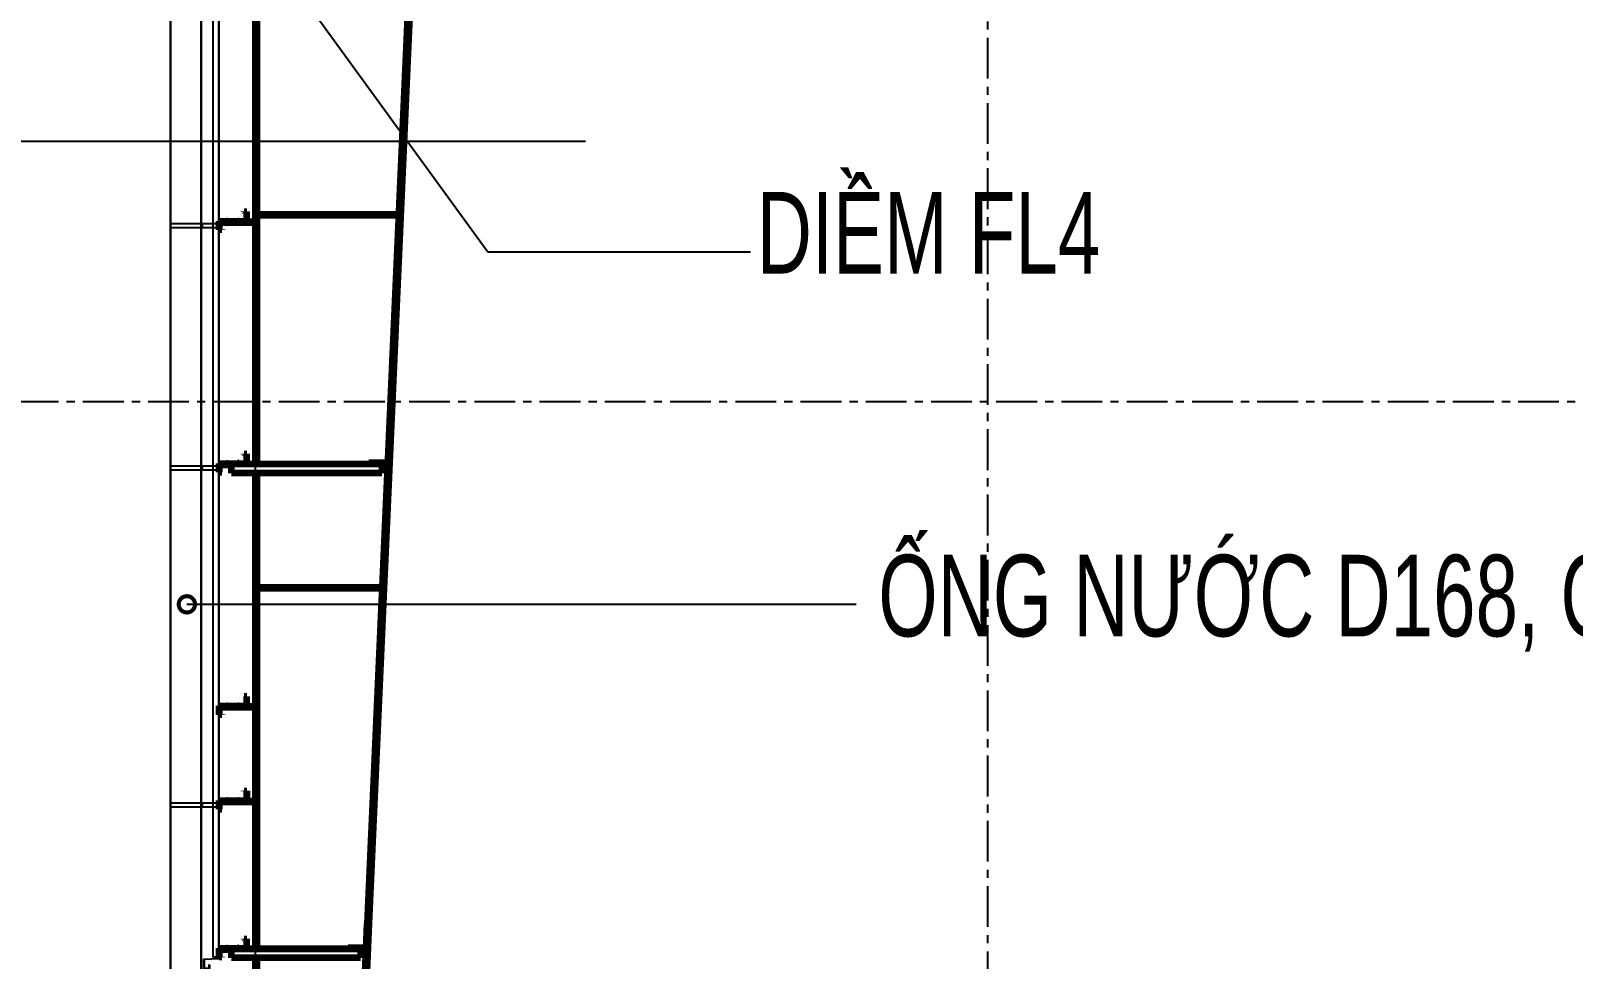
# Model space of a CAD drawing. Header units: inches. Extents: x 2 to 32666, y -5537 to 22.
# Drawn here: x 13732.21 to 13779.49, y -3865.36 to -3836.91 of the extents above; entities that cross this region are included whole.
import ezdxf

# ---------------------------------------------------------------- set-up
doc = ezdxf.new("R2010")
doc.units = ezdxf.units.IN
doc.header["$MEASUREMENT"] = 0
doc.linetypes.add('CENTER', pattern=[2, 1.25, -0.25, 0.25, -0.25])
doc.linetypes.add('DASHED2', pattern=[0.375, 0.25, -0.125])
for name, color, linetype in [('1', 1, 'Continuous'), ('2', 2, 'Continuous'), ('3', 3, 'Continuous'), ('4', 4, 'Continuous'), ('6', 6, 'Continuous'), ('9', 9, 'Continuous'), ('STRUCTURE', 1, 'Continuous'), ('Tim truc', 8, 'Continuous')]:
    doc.layers.add(name, color=color, linetype=linetype)
doc.styles.add('ST1', font='vnshx.shx', dxfattribs={"width": 0.7})
doc.styles.add('ST1H', font='vnshxh.shx', dxfattribs={"width": 0.7})
doc.dimstyles.new('175', dxfattribs={"dimtxt": 2.5, "dimasz": 1, "dimexe": 1, "dimexo": 0, "dimgap": 1, "dimtad": 1, "dimdec": 0, "dimlfac": 175, "dimzin": 0, "dimdsep": 46, "dimtxsty": 'ST1', "dimblk1": 'ARCHTICK', "dimblk2": 'ARCHTICK', "dimsah": 1, "dimcen": 1, "dimdle": 1, "dimclrd": 8, "dimclre": 8, "dimclrt": 3, "dimadec": 0, "dimazin": 0, "dimtfac": 1, "dimtdec": 0, "dimtix": 1, "dimtmove": 1, "dimatfit": 3, "dimldrblk": 'DOTSMALL', "dimfxl": 0, "dimtfill": 1, "dimtolj": 1, "dimtzin": 0, "dimlwd": -1, "dimlwe": -1, "dimarcsym": 0})

# ---------------------------------------------------------------- blocks, each defined once
blk = doc.blocks.new('HFR-1')
at = {"layer": 'STRUCTURE', "color": 1, "linetype": 'Continuous'}
for p, q in [((-6, 0), (6, 0)), ((-5, 1), (-3, 1)), ((5, 1), (3, 1)), ((-2, -1), (-3, -2)), ((-3, -2), (3, -1)), ((-3, -2), (3, -2)), ((-3, -2), (-2, -3)), ((-2, -2), (-3, -2)), ((-3, -2), (-2, -2)), ((-3, -3), (3, -3)), ((-3, -3), (-2, -3)), ((-2, -3), (-3, -3)), ((-2, -3), (-3, -4)), ((-3, -4), (3, -4)), ((-3, -4), (3, -4)), ((-3, -4), (-2, -4)), ((-3, -4), (-2, -5)), ((-2, -4), (-3, -4)), ((-3, -5), (3, -5)), ((-3, -5), (-2, -5)), ((-2, -5), (-3, -5)), ((-2, -5), (-3, -6)), ((-3, -6), (3, -6)), ((-3, -7), (3, -6)), ((-3, -6), (-2, -6)), ((-2, -6), (-3, -7)), ((-3, -7), (3, -7)), ((-3, -7), (-2, -7)), ((-3, -7), (-2, -8)), ((-2, -7), (-3, -7)), ((-3, -8), (3, -8)), ((-3, -8), (-2, -8)), ((-2, -8), (-3, -8)), ((-2, -8), (-3, -9)), ((-3, -9), (3, -9)), ((-3, -9), (-2, -9)), ((-3, -9), (3, -9)), ((-3, -9), (-2, -10)), ((-2, -9), (-3, -9)), ((-2, -10), (-3, -11)), ((-3, -10), (2, -10)), ((-3, -10), (-2, -10)), ((-2, -10), (-3, -10)), ((-3, -12), (1, -11)), ((-3, -11), (1, -11)), ((-3, -11), (-2, -11)), ((-2, -11), (-3, -12)), ((-3, -12), (-2, -12)), ((2, -1), (-2, -1)), ((-2, -3), (2, -2)), ((2, -2), (-2, -2)), ((-2, -2), (2, -2)), ((2, -2), (-2, -3)), ((-2, -3), (2, -3)), ((2, -3), (-2, -3)), ((-2, -4), (2, -4)), ((2, -4), (-2, -4)), ((-2, -5), (2, -5)), ((-2, -5), (2, -5)), ((2, -5), (-2, -5)), ((2, -5), (-2, -5)), ((-2, -6), (2, -6)), ((2, -6), (-2, -6)), ((-2, -7), (2, -7)), ((-2, -8), (2, -7)), ((2, -7), (-2, -7)), ((2, -7), (-2, -8)), ((-2, -8), (2, -8)), ((2, -8), (-2, -8)), ((-2, -9), (2, -9)), ((2, -9), (-2, -9)), ((1, -10), (-2, -10)), ((-2, -10), (2, -10)), ((-2, -10), (1, -10)), ((2, -10), (-2, -10)), ((-2, -11), (1, -11)), ((1, -11), (-2, -11)), ((-2, -12), (0, -12)), ((-2, -17), (-2, -12)), ((-2, -17), (-2, -17)), ((-2, -17), (0, -20)), ((-1, -17), (0, -20)), ((0, -19), (1, -17)), ((0, -20), (2, -17)), ((2, -2), (3, -1)), ((3, -1), (2, -1)), ((2, -2), (3, -2)), ((3, -2), (2, -2)), ((3, -3), (2, -2)), ((2, -3), (3, -3)), ((3, -4), (2, -3)), ((2, -4), (3, -4)), ((2, -5), (3, -4)), ((3, -4), (2, -4)), ((2, -5), (3, -5)), ((3, -5), (2, -5)), ((3, -6), (2, -5)), ((2, -6), (3, -6)), ((2, -7), (3, -6)), ((3, -6), (2, -6)), ((2, -7), (3, -7)), ((3, -7), (2, -7)), ((3, -8), (2, -7)), ((2, -8), (3, -8)), ((3, -9), (2, -8)), ((2, -9), (3, -9)), ((2, -10), (3, -9)), ((3, -9), (2, -9)), ((3, -11), (2, -10)), ((2, -10), (2, -10)), ((2, -16), (2, -10)), ((2, -10), (2, -10)), ((2, -10), (3, -10)), ((3, -10), (2, -10)), ((2, -10), (3, -10)), ((2, -11), (2, -11)), ((2, -11), (3, -11)), ((2, -11), (3, -11)), ((2, -11), (3, -11)), ((2, -12), (3, -11)), ((3, -11), (2, -11)), ((2, -11), (2, -11)), ((2, -17), (2, -12)), ((2, -12), (2, -12))]:
    blk.add_line(p, q, dxfattribs=at)
at = {"layer": 'STRUCTURE', "color": 1, "linetype": 'Continuous', "ltscale": 8}
for p in [(-3, 1), (3, 1)]:
    blk.add_line(p, (0, 1), dxfattribs=at)
at = {"layer": 'STRUCTURE', "color": 1, "linetype": 'DASHED2'}
for p in [(-2, 1), (2, 1)]:
    blk.add_line(p, (0, 0), dxfattribs=at)
at = {"layer": 'STRUCTURE', "color": 1, "linetype": 'Continuous', "ltscale": 8}
for centre, start, end in [((-5, 0), 130.41, 194.8062), ((5, 0), 345.1938, 49.59)]:
    blk.add_arc(centre, 0.801, start, end, dxfattribs=at)
at = {"layer": 'STRUCTURE', "color": 1, "linetype": 'Continuous'}
for centre, radius, start, end in [((-7, -9), 9.14, 58.065, 78.8402), ((5, -4), 3.83, 84.2039, 134.3621), ((-2, -17), 0.59, 34.2302, 144.5641), ((-1, -10), 1.93, 296.6041, 355.3922), ((0, -19), 0.331, 231.6348, 305.4287), ((2, -10), 0.444, 15.9762, 172.6971), ((-1, -16), 2.2, 324.0048, 357.8268)]:
    blk.add_arc(centre, radius, start, end, dxfattribs=at)
blk = doc.blocks.new('Short_Self_drilling')
at = {"layer": 'STRUCTURE', "color": 1, "linetype": 'Continuous'}
for p, q in [((6, 2), (-6, 2)), ((5, 4), (-5, 4)), ((-3, 3), (-5, 3)), ((3, 7), (-3, 7)), ((-3, 4), (-3, 7)), ((3, 3), (-3, 3)), ((-2, 3), (-2, 3)), ((6, 0), (0, 0)), ((2, 3), (2, 3)), ((2, -1), (2, 0)), ((3, 4), (3, 7)), ((5, 3), (3, 3)), ((3, -1), (-3, 0)), ((3, -3), (-3, -2)), ((3, -4), (-3, -3)), ((3, -6), (-3, -5)), ((3, -7), (-3, -6)), ((-2, -8), (-3, -8)), ((-2, -1), (-2, -1)), ((-2, -3), (-2, -2)), ((-2, -4), (-2, -4)), ((-2, -6), (-2, -5)), ((-2, -7), (-2, -7)), ((-2, -12), (-2, -8)), ((3, -9), (-1, -8)), ((2, -2), (2, -2)), ((2, -4), (2, -3)), ((2, -5), (2, -5)), ((2, -7), (2, -6)), ((2, -8), (2, -8)), ((2, -12), (2, -9))]:
    blk.add_line(p, q, dxfattribs=at)
blk.add_lwpolyline([(6, 1), (6, 2), (2, 3), (-2, 3), (-6, 2), (-6, 1)], close=True, dxfattribs=at)
for points in [[(-6, 1, -0.088869), (-6, 0), (0, 0)], [(0, 4), (0, 6, 0.338878), (-3, 6), (-3, 4)], [(3, 4), (3, 6, 0.338878), (0, 6), (0, 4)], [(0, -14), (-1, -12, -0.148657), (-1, -11), (-2, -8, -0.815006), (-1, -8, 0.150833), (-1, -9)], [(2, -12), (0, -14, -0.333596), (0, -14), (-2, -12)], [(2, -12), (2, -12, 0.52242), (1, -12), (0, -14)]]:
    blk.add_lwpolyline(points, format="xyb", dxfattribs=at)
for points in [[(3, -1), (2, -2), (-2, -1), (-3, 0), (-2, 0)], [(3, -3), (2, -3), (-2, -2), (-3, -2), (-2, -1), (2, -2), (3, -3)], [(3, -4), (2, -5), (-2, -4), (-3, -3), (-2, -3), (2, -4), (3, -4)], [(3, -6), (2, -6), (-2, -5), (-3, -5), (-2, -4), (2, -5), (3, -6)], [(3, -7), (2, -8), (-2, -7), (-3, -6), (-2, -6), (2, -7), (3, -7)], [(-2, -9), (-2, -8), (-3, -8), (-2, -7), (-2, -8)], [(-1, 0), (2, -1), (3, -1)], [(-1, -8), (2, -8), (3, -9)], [(3, -9), (2, -9), (-1, -9)]]:
    blk.add_lwpolyline(points, dxfattribs=at)
for centre, radius, start, end in [((-5, 3), 0.455, 109.7949, 250.2674), ((-3, 7), 0.429, 90.0311, 180.0311), ((3, 7), 0.429, 0.0311, 90.0311), ((5, 3), 0.435, 279.7276, 80.3347), ((10, 0), 3.74, 162.2963, 182.6103)]:
    blk.add_arc(centre, radius, start, end, dxfattribs=at)
blk = doc.blocks.new('_ArchTick')
at = {"color": 0, "linetype": 'ByBlock', "const_width": 0.15}
blk.add_lwpolyline([(-0.5, -0.5), (0.5, 0.5)], dxfattribs=at)
blk = doc.blocks.new('_DotSmall')
at = {"color": 0, "linetype": 'ByBlock', "const_width": 0.5}
blk.add_lwpolyline([(-0.0625, 0, 1), (0.0625, 0, 1)], format="xyb", close=True, dxfattribs=at)

msp = doc.modelspace()

# ---------------------------------------------------------------- linework, layer by layer
at = {"layer": '1'}
for points in [[(13737.9744, -3842.8278), (13736.4718, -3842.8278), (13736.4718, -3842.9428), (13737.9744, -3842.9428)], [(13737.4318, -3842.8278), (13737.4604, -3842.8278), (13737.4604, -3842.9428), (13737.4318, -3842.9428)], [(13737.9686, -3850.2564), (13736.4718, -3850.2564), (13736.4718, -3850.3714), (13737.9686, -3850.3714)], [(13737.4318, -3850.2564), (13737.4604, -3850.2564), (13737.4604, -3850.3714), (13737.4318, -3850.3714)], [(13737.9686, -3860.5837), (13736.4718, -3860.5837), (13736.4718, -3860.6987), (13737.9686, -3860.6987)], [(13737.4318, -3860.5837), (13737.4604, -3860.5837), (13737.4604, -3860.6987), (13737.4318, -3860.6987)]]:
    msp.add_lwpolyline(points, close=True, dxfattribs=at)
at = {"layer": '2', "lineweight": 100}
for p, q in [((13739.0886, -3850.184), (13739.0886, -3820.6291)), ((13739.1458, -3850.184), (13739.1458, -3820.6291)), ((13744.4601, -3820.6291), (13742.5111, -3864.2737)), ((13744.5172, -3820.6317), (13742.5682, -3864.2763)), ((13738.7544, -3842.4612), (13738.7458, -3842.4526)), ((13738.7458, -3842.4612), (13738.7458, -3842.4526)), ((13738.7458, -3842.4526), (13738.8315, -3842.4526)), ((13738.8229, -3842.4612), (13738.7458, -3842.4612)), ((13738.8229, -3842.7469), (13738.8229, -3842.4612)), ((13738.8315, -3842.5383), (13738.8229, -3842.5297)), ((13738.8315, -3842.7554), (13738.8315, -3842.4526)), ((13743.4808, -3842.544), (13739.1458, -3842.544)), ((13739.1458, -3842.544), (13739.1458, -3842.5726)), ((13743.4808, -3842.544), (13743.4808, -3842.5726)), ((13737.9744, -3843.0154), (13737.9744, -3842.7469)), ((13737.9744, -3842.7469), (13738.8229, -3842.7469)), ((13738.0601, -3843.0154), (13737.9744, -3843.0154)), ((13737.9829, -3842.7554), (13737.9829, -3843.0069)), ((13737.9829, -3842.7554), (13738.8315, -3842.7554)), ((13737.9829, -3843.0069), (13738.0601, -3843.0069)), ((13738.0601, -3842.7554), (13738.0601, -3842.784)), ((13738.0601, -3842.784), (13739.0886, -3842.784)), ((13738.0601, -3843.0069), (13738.0601, -3843.0154)), ((13738.8315, -3842.7554), (13739.0886, -3842.7554)), ((13743.4808, -3842.5726), (13739.1458, -3842.5726)), ((13738.7544, -3849.8897), (13738.7458, -3849.8812)), ((13738.7458, -3849.8897), (13738.7458, -3849.8812)), ((13738.7458, -3849.8812), (13738.8315, -3849.8812)), ((13738.8229, -3849.8897), (13738.7458, -3849.8897)), ((13738.8229, -3850.1754), (13738.8229, -3849.8897)), ((13738.8315, -3849.9669), (13738.8229, -3849.9583)), ((13738.8315, -3850.184), (13738.8315, -3849.8812)), ((13737.9744, -3850.444), (13737.9744, -3850.1754)), ((13737.9744, -3850.1754), (13738.8229, -3850.1754)), ((13738.0601, -3850.444), (13737.9744, -3850.444)), ((13737.9829, -3850.184), (13737.9829, -3850.4354)), ((13737.9829, -3850.184), (13738.8315, -3850.184)), ((13737.9829, -3850.4354), (13738.0601, -3850.4354)), ((13738.0601, -3850.184), (13738.0601, -3850.2126)), ((13738.0601, -3850.2126), (13738.3539, -3850.2126)), ((13738.0601, -3850.4354), (13738.0601, -3850.444)), ((13738.3539, -3850.4697), (13738.3539, -3850.184)), ((13742.9627, -3850.4697), (13738.3539, -3850.4697)), ((13743.1025, -3850.1977), (13738.3609, -3850.1977)), ((13738.3609, -3850.4697), (13738.3609, -3850.1977)), ((13738.5008, -3850.1977), (13738.5008, -3850.184)), ((13738.8315, -3850.184), (13742.8234, -3850.184)), ((13739.0886, -3865.0412), (13739.0886, -3850.4697)), ((13739.1458, -3865.0412), (13739.1458, -3850.4697)), ((13743.1392, -3850.1554), (13742.5678, -3850.1554)), ((13742.5678, -3850.1554), (13742.5678, -3850.184)), ((13743.1392, -3850.184), (13742.8234, -3850.184)), ((13742.9627, -3850.1977), (13742.9627, -3850.4697)), ((13743.1025, -3850.1977), (13743.1025, -3850.184)), ((13743.1392, -3850.1554), (13743.1392, -3850.184)), ((13742.9704, -3853.9726), (13739.1458, -3853.9726)), ((13739.1458, -3853.9726), (13739.1458, -3854.0012)), ((13742.9704, -3854.0012), (13739.1458, -3854.0012)), ((13742.9704, -3853.9726), (13742.9704, -3854.0012)), ((13737.9744, -3857.8726), (13737.9744, -3857.604)), ((13737.9744, -3857.604), (13738.8229, -3857.604)), ((13737.9829, -3857.6126), (13737.9829, -3857.864)), ((13737.9829, -3857.6126), (13738.8315, -3857.6126)), ((13738.0601, -3857.6126), (13738.0601, -3857.6412)), ((13738.0601, -3857.6412), (13739.0886, -3857.6412)), ((13738.7544, -3857.3183), (13738.7458, -3857.3097)), ((13738.7458, -3857.3183), (13738.7458, -3857.3097)), ((13738.7458, -3857.3097), (13738.8315, -3857.3097)), ((13738.8229, -3857.3183), (13738.7458, -3857.3183)), ((13738.8229, -3857.604), (13738.8229, -3857.3183)), ((13738.8315, -3857.3955), (13738.8229, -3857.3869)), ((13738.8315, -3857.6126), (13738.8315, -3857.3097)), ((13738.8315, -3857.6126), (13739.0886, -3857.6126)), ((13738.0601, -3857.8726), (13737.9744, -3857.8726)), ((13737.9829, -3857.864), (13738.0601, -3857.864)), ((13738.0601, -3857.864), (13738.0601, -3857.8726)), ((13737.9744, -3860.7713), (13737.9744, -3860.5028)), ((13737.9744, -3860.5028), (13738.8229, -3860.5028)), ((13738.8315, -3860.5113), (13737.9829, -3860.5113)), ((13737.9829, -3860.5113), (13737.9829, -3860.7628)), ((13738.0601, -3860.5113), (13738.0601, -3860.5399)), ((13738.7458, -3860.217), (13738.7458, -3860.2085)), ((13738.7458, -3860.2085), (13738.8315, -3860.2085)), ((13738.8229, -3860.217), (13738.7458, -3860.217)), ((13738.8229, -3860.5028), (13738.8229, -3860.217)), ((13738.8315, -3860.2085), (13738.8315, -3860.5113)), ((13738.8315, -3860.5113), (13739.0886, -3860.5113)), ((13738.0601, -3860.7713), (13737.9744, -3860.7713)), ((13737.9829, -3860.7628), (13738.0601, -3860.7628)), ((13738.0601, -3860.5399), (13739.0886, -3860.5399)), ((13738.0601, -3860.7628), (13738.0601, -3860.7713)), ((13742.5082, -3864.2736), (13741.0316, -3899.2988)), ((13742.5653, -3864.276), (13741.0887, -3899.3012)), ((13742.5653, -3864.276), (13742.5082, -3864.2736)), ((13742.5682, -3864.2763), (13742.5111, -3864.2737)), ((13738.7544, -3864.7469), (13738.7458, -3864.7383)), ((13738.7458, -3864.7469), (13738.7458, -3864.7383)), ((13738.7458, -3864.7383), (13738.8315, -3864.7383)), ((13738.8229, -3864.7469), (13738.7458, -3864.7469)), ((13738.8229, -3865.0326), (13738.8229, -3864.7469)), ((13738.8315, -3865.0412), (13738.8315, -3864.7383)), ((13737.9744, -3865.3012), (13737.9744, -3865.0326)), ((13737.9744, -3865.0326), (13738.8229, -3865.0326)), ((13737.9829, -3865.0412), (13737.9829, -3865.2926)), ((13737.9829, -3865.0412), (13738.8315, -3865.0412)), ((13738.0601, -3865.0412), (13738.0601, -3865.0697)), ((13738.0601, -3865.0697), (13738.352, -3865.0697)), ((13738.352, -3865.3269), (13738.352, -3865.0412)), ((13742.468, -3865.0549), (13738.3598, -3865.0549)), ((13738.3598, -3865.3269), (13738.3598, -3865.0549)), ((13738.5164, -3865.0549), (13738.5164, -3865.0412)), ((13738.8315, -3864.824), (13738.8229, -3864.8155)), ((13738.8315, -3865.0412), (13742.2071, -3865.0412)), ((13742.4771, -3865.0126), (13741.9313, -3865.0126)), ((13741.9313, -3865.0126), (13741.9313, -3865.0412)), ((13742.2071, -3865.0412), (13742.4759, -3865.0412)), ((13742.3115, -3865.0549), (13742.3115, -3865.3269)), ((13742.468, -3865.0549), (13742.468, -3865.0412)), ((13738.0601, -3865.3012), (13737.9744, -3865.3012)), ((13737.9829, -3865.2926), (13738.0601, -3865.2926)), ((13738.0601, -3865.2926), (13738.0601, -3865.3012)), ((13742.3115, -3865.3269), (13738.352, -3865.3269)), ((13739.0886, -3866.5583), (13739.0886, -3865.3269)), ((13739.1458, -3866.5583), (13739.1458, -3865.3269))]:
    msp.add_line(p, q, dxfattribs=at)
at = {"layer": '2', "lineweight": 0}
for p, q in [((13738.2315, -3842.8297), (13738.2315, -3842.6412)), ((13738.2315, -3842.8012), (13738.2315, -3842.6412)), ((13738.2315, -3842.8012), (13738.2315, -3842.6412)), ((13738.2315, -3842.8012), (13738.2315, -3842.7469)), ((13738.2315, -3842.8012), (13738.2315, -3842.7469)), ((13738.5744, -3842.8297), (13738.5744, -3842.6412)), ((13738.5744, -3842.8012), (13738.5744, -3842.6412)), ((13738.5744, -3842.8012), (13738.5744, -3842.6412)), ((13738.5744, -3842.8012), (13738.5744, -3842.7469)), ((13738.5744, -3842.8012), (13738.5744, -3842.7469)), ((13738.2315, -3850.2583), (13738.2315, -3850.0697)), ((13738.2315, -3850.2297), (13738.2315, -3850.0697)), ((13738.2315, -3850.2297), (13738.2315, -3850.0697)), ((13738.5744, -3850.2434), (13738.5744, -3850.0549)), ((13738.5744, -3850.2434), (13738.5744, -3850.0549)), ((13738.5744, -3850.2583), (13738.5744, -3850.0697)), ((13738.5744, -3850.2297), (13738.5744, -3850.0697)), ((13738.5744, -3850.2297), (13738.5744, -3850.0697)), ((13742.882, -3850.2434), (13742.882, -3850.0549)), ((13742.882, -3850.2434), (13742.882, -3850.0549)), ((13738.2315, -3850.2297), (13738.2315, -3850.1754)), ((13738.2315, -3850.2297), (13738.2315, -3850.1754)), ((13738.2315, -3857.6869), (13738.2315, -3857.4983)), ((13738.2315, -3857.6583), (13738.2315, -3857.4983)), ((13738.2315, -3857.6583), (13738.2315, -3857.4983)), ((13738.2315, -3857.6583), (13738.2315, -3857.604)), ((13738.2315, -3857.6583), (13738.2315, -3857.604)), ((13738.5744, -3857.6869), (13738.5744, -3857.4983)), ((13738.5744, -3857.6583), (13738.5744, -3857.4983)), ((13738.5744, -3857.6583), (13738.5744, -3857.4983)), ((13738.5744, -3857.6583), (13738.5744, -3857.604)), ((13738.5744, -3857.6583), (13738.5744, -3857.604)), ((13738.2315, -3860.5856), (13738.2315, -3860.397)), ((13738.2315, -3860.557), (13738.2315, -3860.5028)), ((13738.5744, -3860.5856), (13738.5744, -3860.397)), ((13738.5744, -3860.557), (13738.5744, -3860.5028)), ((13738.2315, -3865.1155), (13738.2315, -3864.9269)), ((13738.2315, -3865.0869), (13738.2315, -3864.9269)), ((13738.2315, -3865.0869), (13738.2315, -3864.9269)), ((13738.2315, -3865.0869), (13738.2315, -3865.0326)), ((13738.2315, -3865.0869), (13738.2315, -3865.0326)), ((13738.5744, -3865.1006), (13738.5744, -3864.912)), ((13738.5744, -3865.1006), (13738.5744, -3864.912)), ((13738.5744, -3865.1155), (13738.5744, -3864.9269)), ((13738.5744, -3865.0869), (13738.5744, -3864.9269)), ((13738.5744, -3865.0869), (13738.5744, -3864.9269)), ((13742.2456, -3865.1006), (13742.2456, -3864.912)), ((13742.2456, -3865.1006), (13742.2456, -3864.912))]:
    msp.add_line(p, q, dxfattribs=at)
at = {"layer": '3'}
for p, q in [((13737.7915, -3865.3017), (13737.7915, -3826.595)), ((13737.7972, -3865.3017), (13737.7972, -3826.595)), ((13737.9686, -3865.3017), (13737.9686, -3826.595)), ((13737.9744, -3865.3017), (13737.9744, -3826.595)), ((13737.9744, -3865.3017), (13737.7808, -3865.3017))]:
    msp.add_line(p, q, dxfattribs=at)
at = {"layer": '4'}
for p, q in [((13737.4147, -3820.7872), (13737.4147, -3901.7012)), ((13737.4318, -3820.7801), (13737.4318, -3901.7012)), ((13736.4718, -3821.1815), (13736.4718, -3901.7012)), ((13736.4889, -3821.1748), (13736.4889, -3901.7012))]:
    msp.add_line(p, q, dxfattribs=at)
at = {"layer": '6'}
msp.add_lwpolyline([(13737.6829, -3865.5411), (13737.6829, -3865.6554), (13737.5115, -3865.6554), (13737.5115, -3865.3697), (13737.9687, -3865.3485), (13737.9687, -3864.9485), (13737.9744, -3864.9485), (13737.9744, -3865.354), (13737.5172, -3865.3751), (13737.5172, -3865.6497), (13737.6772, -3865.6497), (13737.6772, -3865.5411)], close=True, dxfattribs=at)
at = {"layer": '9'}
msp.add_line((13749.2115, -3840.3006), (13702.4656, -3840.3006), dxfattribs=at)
at = {"layer": 'Tim truc', "linetype": 'CENTER'}
for p, q in [((13739.0886, -3924.3761), (13739.0886, -3793.9869)), ((13761.5458, -3924.3761), (13761.5458, -3793.9869)), ((13723.8029, -3848.2726), (14224.8224, -3848.2726))]:
    msp.add_line(p, q, dxfattribs=at)

# ---------------------------------------------------------------- block references
at = {"color": 1, "xscale": -0.004114285714604162, "yscale": 0.004114285714604162, "zscale": 0.004114285714604162, "rotation": 90.03112754959358}
msp.add_blockref('Short_Self_drilling', (13737.9659, -3865.1911), dxfattribs=at)
at = {"color": 8, "extrusion": (0, 0, -1), "xscale": 0.002557883517679715, "yscale": 0.002557883517679715, "zscale": -0.002557883517679715, "rotation": 270.0000000000426}
msp.add_blockref('HFR-1', (-13737.9636, -3865.1405), dxfattribs=at)

# ---------------------------------------------------------------- texts
at = {"layer": '3', "style": 'ST1H', "width": 0.7}
for s, p in [('diÒm fl4', (13754.4599, -3844.3517)), ('èng n\xadíc d168, cpt lµm tíi cos 0.00', (13758.1856, -3855.4721))]:
    msp.add_text(s, height=2.5, dxfattribs=at).set_placement(p)

# ---------------------------------------------------------------- leaders
at = {"layer": '1'}
for points in [[(13734.2588, -3827.1993), (13746.2132, -3843.6919), (13754.2625, -3843.6919)], [(13736.9887, -3854.49), (13757.5032, -3854.49)]]:
    msp.add_leader(points, dimstyle='175', override={"dimgap": 1, "dimtad": 0}, dxfattribs=at)

doc.saveas('drawing.dxf')
